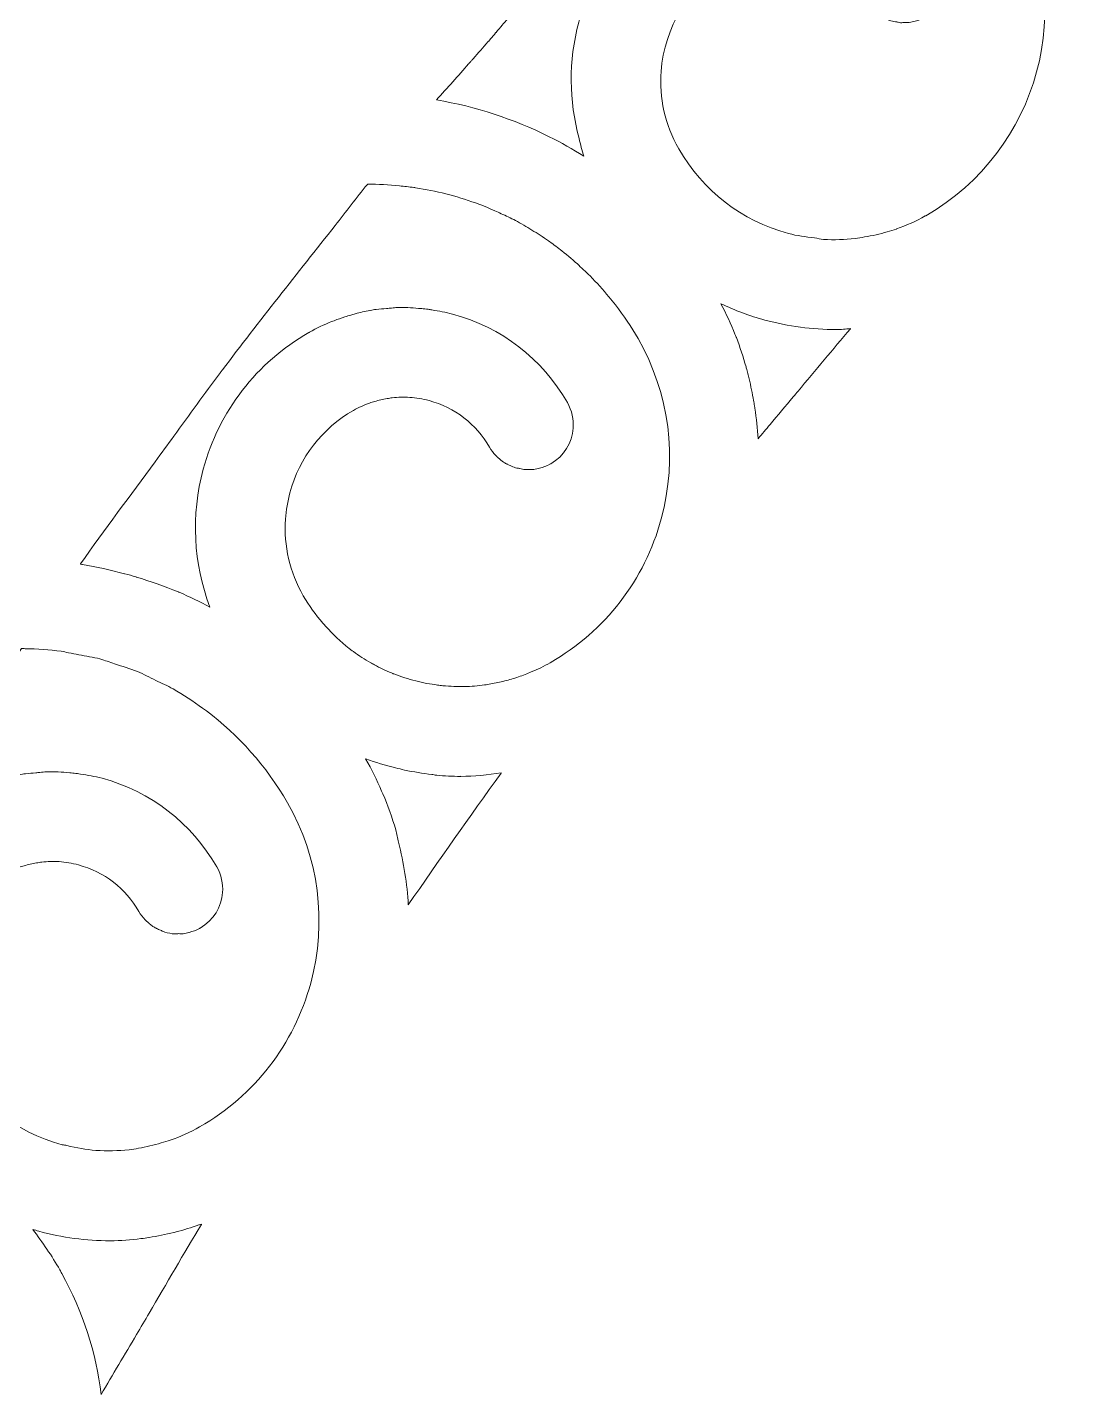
# Model space of a CAD drawing. Header units: millimetres. Extents: x -416 to 1516, y -417 to 43.
# Drawn here: x 864.5 to 876.22, y -63.78 to -48.53 of the extents above; entities that cross this region are included whole.
import ezdxf

# ---------------------------------------------------------------- set-up
doc = ezdxf.new("R2010")
doc.units = ezdxf.units.MM
doc.header["$MEASUREMENT"] = 0
doc.layers.add('Layer 2', color=7, linetype='Continuous')

msp = doc.modelspace()

# ---------------------------------------------------------------- linework, layer by layer
at = {"layer": 'Layer 2', "lineweight": 0}
for points, knots in [([(874.513, -50.635), (874.513, -50.635), (874.513, -50.635), (874.512, -50.636), (874.511, -50.636), (874.509, -50.637), (874.507, -50.638), (874.405, -50.696), (874.298, -50.742), (874.189, -50.781), (874.188, -50.782), (874.187, -50.782), (874.186, -50.783), (874.153, -50.794), (874.119, -50.804), (874.085, -50.814), (874.002, -50.839), (873.917, -50.858), (873.831, -50.872), (873.797, -50.878), (873.762, -50.885), (873.727, -50.888), (873.61, -50.901), (873.493, -50.907), (873.375, -50.899), (873.341, -50.896), (873.307, -50.886), (873.273, -50.882), (873.273, -50.882), (873.273, -50.882), (873.272, -50.882), (873.176, -50.87), (873.079, -50.859), (872.983, -50.833), (872.983, -50.833), (872.983, -50.833), (872.982, -50.833), (872.462, -50.692), (872.028, -50.357), (871.76, -49.889), (871.604, -49.618), (871.542, -49.317), (871.563, -49.026), (871.599, -48.541), (871.867, -48.082), (872.32, -47.822), (872.32, -47.822), (872.32, -47.822), (872.32, -47.822), (872.378, -47.789), (872.439, -47.763), (872.5, -47.741), (872.518, -47.734), (872.537, -47.729), (872.556, -47.723), (872.602, -47.71), (872.648, -47.699), (872.695, -47.691), (872.714, -47.688), (872.733, -47.685), (872.753, -47.682), (872.817, -47.676), (872.881, -47.672), (872.946, -47.677), (873.018, -47.682), (873.091, -47.694), (873.162, -47.713), (873.449, -47.791), (873.688, -47.975), (873.836, -48.233), (873.856, -48.268), (873.88, -48.298), (873.906, -48.326), (873.911, -48.331), (873.916, -48.335), (873.921, -48.339), (873.922, -48.341), (873.922, -48.342), (873.923, -48.343), (873.933, -48.353), (873.945, -48.36), (873.955, -48.368), (873.955, -48.369), (873.956, -48.369), (873.956, -48.369), (873.968, -48.379), (873.98, -48.39), (873.993, -48.399), (874.003, -48.405), (874.013, -48.412), (874.024, -48.418), (874.027, -48.419), (874.03, -48.42), (874.033, -48.422), (874.033, -48.422), (874.033, -48.422), (874.033, -48.422), (874.047, -48.43), (874.062, -48.436), (874.077, -48.442), (874.077, -48.442), (874.077, -48.442), (874.077, -48.442), (874.084, -48.445), (874.09, -48.449), (874.096, -48.451), (874.106, -48.455), (874.116, -48.459), (874.126, -48.462), (874.148, -48.469), (874.171, -48.471), (874.193, -48.475), (874.198, -48.476), (874.202, -48.477), (874.207, -48.478), (874.216, -48.479), (874.225, -48.483), (874.234, -48.483), (874.234, -48.483), (874.234, -48.483), (874.234, -48.483), (874.234, -48.483), (874.234, -48.483), (874.234, -48.483), (874.25, -48.484), (874.266, -48.48), (874.282, -48.48), (874.298, -48.479), (874.314, -48.483), (874.33, -48.481), (874.341, -48.48), (874.352, -48.476), (874.362, -48.474), (874.373, -48.472), (874.384, -48.469), (874.394, -48.467), (874.395, -48.467), (874.395, -48.466), (874.396, -48.466), (874.396, -48.466), (874.396, -48.466), (874.396, -48.466), (874.435, -48.456), (874.474, -48.442), (874.511, -48.421), (874.514, -48.42), (874.517, -48.42), (874.519, -48.418), (874.669, -48.332), (874.758, -48.18), (874.769, -48.02), (874.776, -47.924), (874.756, -47.825), (874.704, -47.735), (874.424, -47.246), (873.969, -46.896), (873.425, -46.748), (873.323, -46.72), (873.22, -46.7), (873.117, -46.688), (873.013, -46.676), (872.91, -46.671), (872.807, -46.674), (872.807, -46.674), (872.807, -46.674), (872.807, -46.674), (872.787, -46.675), (872.767, -46.679), (872.747, -46.68), (872.728, -46.681), (872.709, -46.685), (872.689, -46.687), (872.65, -46.69), (872.611, -46.69), (872.573, -46.696), (872.551, -46.699), (872.53, -46.703), (872.509, -46.707), (872.508, -46.708), (872.506, -46.708), (872.505, -46.708), (872.505, -46.708), (872.503, -46.708), (872.503, -46.708), (872.448, -46.718), (872.394, -46.73), (872.339, -46.744), (872.323, -46.748), (872.307, -46.753), (872.29, -46.758), (872.269, -46.764), (872.248, -46.772), (872.226, -46.778), (872.185, -46.792), (872.144, -46.806), (872.103, -46.822), (872.094, -46.825), (872.084, -46.829), (872.075, -46.833), (871.991, -46.867), (871.909, -46.905), (871.829, -46.951), (871.826, -46.952), (871.824, -46.953), (871.821, -46.955), (871.238, -47.289), (870.821, -47.83), (870.645, -48.478), (870.528, -48.91), (870.536, -49.352), (870.648, -49.773), (870.665, -49.84), (870.679, -49.907), (870.702, -49.972), (870.577, -49.893), (870.448, -49.82), (870.315, -49.754), (869.919, -49.556), (869.496, -49.418), (869.06, -49.344), (869.18, -49.208), (869.3, -49.074), (869.417, -48.942), (869.418, -48.941), (869.418, -48.941), (869.419, -48.94), (869.422, -48.936), (869.425, -48.933), (869.428, -48.929), (869.431, -48.927), (869.433, -48.924), (869.435, -48.922), (869.442, -48.913), (869.45, -48.905), (869.458, -48.896), (869.461, -48.892), (869.465, -48.888), (869.468, -48.884), (869.525, -48.82), (869.579, -48.758), (869.632, -48.697), (869.635, -48.694), (869.638, -48.691), (869.641, -48.688), (869.646, -48.681), (869.651, -48.676), (869.656, -48.67), (869.658, -48.668), (869.659, -48.666), (869.661, -48.664), (869.681, -48.641), (869.699, -48.62), (869.718, -48.597), (869.72, -48.595), (869.721, -48.593), (869.723, -48.591), (869.747, -48.564), (869.77, -48.536), (869.792, -48.51), (869.807, -48.493), (869.822, -48.476), (869.835, -48.46), (869.845, -48.449), (869.855, -48.437), (869.864, -48.426), (869.867, -48.422), (869.869, -48.419), (869.872, -48.415), (869.873, -48.414), (869.875, -48.412), (869.876, -48.41), (869.88, -48.405), (869.884, -48.401), (869.888, -48.395), (869.89, -48.392), (869.893, -48.389), (869.895, -48.386), (869.929, -48.345), (869.959, -48.306), (869.988, -48.268), (870.009, -48.242), (870.031, -48.215), (870.048, -48.192), (870.086, -48.148), (870.127, -48.105), (870.165, -48.061), (870.594, -47.567), (871.033, -47.084), (871.472, -46.601), (871.487, -46.585), (871.502, -46.568), (871.517, -46.552), (871.903, -46.133), (872.29, -45.717), (872.683, -45.304), (872.82, -45.311), (872.957, -45.327), (873.092, -45.35), (873.202, -45.369), (873.311, -45.397), (873.419, -45.427), (873.443, -45.433), (873.468, -45.437), (873.492, -45.444), (873.51, -45.45), (873.528, -45.456), (873.546, -45.463), (873.562, -45.469), (873.579, -45.474), (873.596, -45.48), (873.687, -45.51), (873.779, -45.543), (873.868, -45.581), (873.91, -45.599), (873.95, -45.619), (873.991, -45.639), (874.071, -45.677), (874.151, -45.717), (874.228, -45.761), (874.269, -45.785), (874.31, -45.81), (874.35, -45.835), (874.425, -45.882), (874.498, -45.933), (874.57, -45.986), (874.607, -46.014), (874.645, -46.042), (874.681, -46.072), (874.753, -46.13), (874.822, -46.192), (874.889, -46.257), (874.921, -46.287), (874.953, -46.317), (874.984, -46.349), (875.057, -46.424), (875.126, -46.505), (875.192, -46.588), (875.213, -46.612), (875.234, -46.637), (875.254, -46.663), (875.34, -46.776), (875.42, -46.895), (875.492, -47.021), (876.219, -48.288), (875.779, -49.909), (874.513, -50.635)], [0, 0, 0, 0, 1, 1, 1, 2, 2, 2, 3, 3, 3, 4, 4, 4, 5, 5, 5, 6, 6, 6, 7, 7, 7, 8, 8, 8, 9, 9, 9, 10, 10, 10, 11, 11, 11, 12, 12, 12, 13, 13, 13, 14, 14, 14, 15, 15, 15, 16, 16, 16, 17, 17, 17, 18, 18, 18, 19, 19, 19, 20, 20, 20, 21, 21, 21, 22, 22, 22, 23, 23, 23, 24, 24, 24, 25, 25, 25, 26, 26, 26, 27, 27, 27, 28, 28, 28, 29, 29, 29, 30, 30, 30, 31, 31, 31, 32, 32, 32, 33, 33, 33, 34, 34, 34, 35, 35, 35, 36, 36, 36, 37, 37, 37, 38, 38, 38, 39, 39, 39, 40, 40, 40, 41, 41, 41, 42, 42, 42, 43, 43, 43, 44, 44, 44, 45, 45, 45, 46, 46, 46, 47, 47, 47, 48, 48, 48, 49, 49, 49, 50, 50, 50, 51, 51, 51, 52, 52, 52, 53, 53, 53, 54, 54, 54, 55, 55, 55, 56, 56, 56, 57, 57, 57, 58, 58, 58, 59, 59, 59, 60, 60, 60, 61, 61, 61, 62, 62, 62, 63, 63, 63, 64, 64, 64, 65, 65, 65, 66, 66, 66, 67, 67, 67, 68, 68, 68, 69, 69, 69, 70, 70, 70, 71, 71, 71, 72, 72, 72, 73, 73, 73, 74, 74, 74, 75, 75, 75, 76, 76, 76, 77, 77, 77, 78, 78, 78, 79, 79, 79, 80, 80, 80, 81, 81, 81, 82, 82, 82, 83, 83, 83, 84, 84, 84, 85, 85, 85, 86, 86, 86, 87, 87, 87, 88, 88, 88, 89, 89, 89, 90, 90, 90, 91, 91, 91, 92, 92, 92, 93, 93, 93, 94, 94, 94, 95, 95, 95, 96, 96, 96, 97, 97, 97, 98, 98, 98, 99, 99, 99, 100, 100, 100, 101, 101, 101, 102, 102, 102, 103, 103, 103, 104, 104, 104, 105, 105, 105, 106, 106, 106, 107, 107, 107, 108, 108, 108, 109, 109, 109, 110, 110, 110, 111, 111, 111, 112, 112, 112, 113, 113, 113, 114, 114, 114, 115, 115, 115, 115]), ([(867.93, -50.744), (868.048, -50.591), (868.166, -50.437), (868.288, -50.286), (868.289, -50.285), (868.29, -50.283), (868.291, -50.282), (868.41, -50.281), (868.528, -50.291), (868.646, -50.302), (868.699, -50.308), (868.753, -50.313), (868.806, -50.32), (868.813, -50.321), (868.819, -50.323), (868.825, -50.324), (869.054, -50.357), (869.278, -50.415), (869.495, -50.493), (869.501, -50.495), (869.506, -50.497), (869.512, -50.499), (869.525, -50.503), (869.539, -50.507), (869.553, -50.512), (869.569, -50.518), (869.585, -50.527), (869.602, -50.533), (869.638, -50.549), (869.675, -50.565), (869.711, -50.582), (869.734, -50.592), (869.757, -50.601), (869.779, -50.612), (869.833, -50.637), (869.887, -50.66), (869.939, -50.688), (870.001, -50.721), (870.062, -50.758), (870.122, -50.795), (870.185, -50.833), (870.247, -50.872), (870.307, -50.915), (870.311, -50.918), (870.315, -50.921), (870.32, -50.924), (870.367, -50.957), (870.413, -50.992), (870.458, -51.027), (870.525, -51.08), (870.59, -51.136), (870.653, -51.195), (870.654, -51.195), (870.655, -51.196), (870.655, -51.197), (870.67, -51.21), (870.684, -51.224), (870.699, -51.238), (870.723, -51.26), (870.748, -51.283), (870.772, -51.306), (870.845, -51.381), (870.914, -51.46), (870.981, -51.541), (871.006, -51.571), (871.031, -51.599), (871.055, -51.63), (871.145, -51.748), (871.23, -51.872), (871.306, -52.005), (871.658, -52.618), (871.75, -53.332), (871.565, -54.014), (871.38, -54.697), (870.94, -55.266), (870.327, -55.618), (870.326, -55.619), (870.326, -55.619), (870.326, -55.619), (870.257, -55.658), (870.187, -55.692), (870.116, -55.722), (870.093, -55.732), (870.07, -55.74), (870.048, -55.749), (869.997, -55.768), (869.947, -55.786), (869.896, -55.801), (869.871, -55.809), (869.845, -55.816), (869.819, -55.822), (869.768, -55.835), (869.716, -55.846), (869.664, -55.855), (869.641, -55.859), (869.618, -55.863), (869.595, -55.866), (869.521, -55.877), (869.446, -55.884), (869.372, -55.885), (869.291, -55.887), (869.211, -55.882), (869.131, -55.875), (869.111, -55.873), (869.091, -55.87), (869.071, -55.867), (868.989, -55.857), (868.908, -55.843), (868.829, -55.822), (868.829, -55.822), (868.829, -55.822), (868.828, -55.822), (868.745, -55.801), (868.663, -55.775), (868.583, -55.743), (868.579, -55.742), (868.576, -55.74), (868.572, -55.739), (868.567, -55.737), (868.563, -55.734), (868.558, -55.732), (868.492, -55.706), (868.428, -55.675), (868.366, -55.642), (868.352, -55.634), (868.338, -55.627), (868.325, -55.619), (868.258, -55.581), (868.194, -55.541), (868.132, -55.495), (868.127, -55.492), (868.123, -55.49), (868.119, -55.486), (868.024, -55.416), (867.936, -55.333), (867.854, -55.245), (867.833, -55.223), (867.813, -55.2), (867.793, -55.177), (867.712, -55.083), (867.637, -54.983), (867.573, -54.872), (867.422, -54.609), (867.355, -54.314), (867.375, -54.018), (867.382, -53.919), (867.399, -53.82), (867.425, -53.723), (867.531, -53.332), (867.782, -53.006), (868.133, -52.805), (868.134, -52.805), (868.134, -52.805), (868.134, -52.805), (868.192, -52.772), (868.252, -52.746), (868.313, -52.724), (868.332, -52.717), (868.351, -52.712), (868.369, -52.706), (868.415, -52.693), (868.461, -52.682), (868.508, -52.674), (868.527, -52.671), (868.547, -52.667), (868.566, -52.665), (868.63, -52.658), (868.695, -52.655), (868.76, -52.66), (868.832, -52.665), (868.904, -52.677), (868.976, -52.696), (869.262, -52.774), (869.502, -52.958), (869.649, -53.216), (869.669, -53.251), (869.693, -53.281), (869.719, -53.309), (869.724, -53.314), (869.729, -53.318), (869.734, -53.323), (869.735, -53.324), (869.736, -53.325), (869.737, -53.326), (869.74, -53.329), (869.743, -53.33), (869.745, -53.333), (869.765, -53.351), (869.785, -53.367), (869.806, -53.382), (869.817, -53.388), (869.827, -53.395), (869.837, -53.401), (869.84, -53.402), (869.843, -53.403), (869.846, -53.405), (869.846, -53.405), (869.846, -53.405), (869.846, -53.405), (869.857, -53.411), (869.868, -53.415), (869.879, -53.42), (869.889, -53.424), (869.899, -53.43), (869.91, -53.434), (869.92, -53.438), (869.929, -53.442), (869.939, -53.445), (869.95, -53.448), (869.961, -53.449), (869.972, -53.451), (869.972, -53.451), (869.972, -53.451), (869.972, -53.451), (869.977, -53.453), (869.981, -53.453), (869.986, -53.454), (870.007, -53.459), (870.027, -53.465), (870.048, -53.466), (870.048, -53.466), (870.048, -53.466), (870.048, -53.466), (870.064, -53.467), (870.08, -53.463), (870.095, -53.463), (870.112, -53.462), (870.128, -53.466), (870.144, -53.464), (870.155, -53.463), (870.165, -53.459), (870.176, -53.457), (870.186, -53.455), (870.197, -53.452), (870.208, -53.45), (870.208, -53.449), (870.209, -53.449), (870.209, -53.449), (870.209, -53.449), (870.209, -53.449), (870.209, -53.449), (870.249, -53.439), (870.287, -53.425), (870.324, -53.404), (870.327, -53.403), (870.33, -53.403), (870.333, -53.401), (870.483, -53.315), (870.571, -53.163), (870.583, -53.003), (870.59, -52.907), (870.569, -52.808), (870.518, -52.718), (870.237, -52.229), (869.783, -51.879), (869.238, -51.731), (869.162, -51.71), (869.085, -51.698), (869.007, -51.686), (869.007, -51.686), (869.007, -51.686), (869.007, -51.686), (868.993, -51.684), (868.98, -51.68), (868.966, -51.678), (868.942, -51.675), (868.918, -51.672), (868.894, -51.67), (868.882, -51.669), (868.869, -51.669), (868.857, -51.668), (868.778, -51.661), (868.699, -51.656), (868.621, -51.658), (868.621, -51.658), (868.621, -51.658), (868.621, -51.658), (868.6, -51.659), (868.579, -51.662), (868.559, -51.664), (868.54, -51.665), (868.521, -51.668), (868.502, -51.67), (868.464, -51.673), (868.424, -51.674), (868.386, -51.679), (868.364, -51.683), (868.342, -51.687), (868.32, -51.691), (868.319, -51.691), (868.319, -51.691), (868.318, -51.692), (868.318, -51.692), (868.317, -51.692), (868.317, -51.692), (868.262, -51.702), (868.207, -51.713), (868.153, -51.727), (868.136, -51.732), (868.119, -51.737), (868.102, -51.742), (868.08, -51.748), (868.059, -51.756), (868.038, -51.763), (867.997, -51.776), (867.957, -51.789), (867.917, -51.805), (867.907, -51.809), (867.897, -51.813), (867.888, -51.816), (867.804, -51.85), (867.722, -51.889), (867.642, -51.934), (867.639, -51.935), (867.637, -51.936), (867.635, -51.938), (867.052, -52.272), (866.634, -52.813), (866.459, -53.461), (866.319, -53.976), (866.348, -54.509), (866.533, -54.999), (866.421, -54.938), (866.306, -54.883), (866.189, -54.833), (866.187, -54.832), (866.186, -54.832), (866.184, -54.831), (866.182, -54.83), (866.18, -54.83), (866.178, -54.829), (866.025, -54.764), (865.869, -54.711), (865.711, -54.663), (865.71, -54.663), (865.71, -54.663), (865.709, -54.662), (865.709, -54.662), (865.708, -54.662), (865.708, -54.662), (865.667, -54.65), (865.626, -54.638), (865.585, -54.627), (865.585, -54.627), (865.585, -54.627), (865.585, -54.627), (865.585, -54.627), (865.585, -54.627), (865.585, -54.627), (865.585, -54.627), (865.584, -54.627), (865.584, -54.627), (865.584, -54.627), (865.584, -54.627), (865.583, -54.627), (865.583, -54.627), (865.582, -54.626), (865.581, -54.626), (865.581, -54.626), (865.581, -54.626), (865.58, -54.626), (865.426, -54.585), (865.269, -54.549), (865.111, -54.523), (865.107, -54.523), (865.102, -54.521), (865.098, -54.521), (865.098, -54.521), (865.097, -54.52), (865.097, -54.52), (865.096, -54.52), (865.094, -54.52), (865.093, -54.519), (865.091, -54.519), (865.09, -54.519), (865.089, -54.518), (865.088, -54.518), (865.088, -54.518), (865.088, -54.518), (865.088, -54.518), (865.089, -54.518), (865.089, -54.518), (865.089, -54.518), (865.089, -54.517), (865.089, -54.517), (865.361, -54.133), (865.645, -53.757), (865.923, -53.377), (865.992, -53.282), (866.062, -53.188), (866.13, -53.093), (866.305, -52.857), (866.473, -52.617), (866.65, -52.383), (866.657, -52.373), (866.665, -52.363), (866.672, -52.354), (867.083, -51.81), (867.506, -51.277), (867.93, -50.744)], [0, 0, 0, 0, 1, 1, 1, 2, 2, 2, 3, 3, 3, 4, 4, 4, 5, 5, 5, 6, 6, 6, 7, 7, 7, 8, 8, 8, 9, 9, 9, 10, 10, 10, 11, 11, 11, 12, 12, 12, 13, 13, 13, 14, 14, 14, 15, 15, 15, 16, 16, 16, 17, 17, 17, 18, 18, 18, 19, 19, 19, 20, 20, 20, 21, 21, 21, 22, 22, 22, 23, 23, 23, 24, 24, 24, 25, 25, 25, 26, 26, 26, 27, 27, 27, 28, 28, 28, 29, 29, 29, 30, 30, 30, 31, 31, 31, 32, 32, 32, 33, 33, 33, 34, 34, 34, 35, 35, 35, 36, 36, 36, 37, 37, 37, 38, 38, 38, 39, 39, 39, 40, 40, 40, 41, 41, 41, 42, 42, 42, 43, 43, 43, 44, 44, 44, 45, 45, 45, 46, 46, 46, 47, 47, 47, 48, 48, 48, 49, 49, 49, 50, 50, 50, 51, 51, 51, 52, 52, 52, 53, 53, 53, 54, 54, 54, 55, 55, 55, 56, 56, 56, 57, 57, 57, 58, 58, 58, 59, 59, 59, 60, 60, 60, 61, 61, 61, 62, 62, 62, 63, 63, 63, 64, 64, 64, 65, 65, 65, 66, 66, 66, 67, 67, 67, 68, 68, 68, 69, 69, 69, 70, 70, 70, 71, 71, 71, 72, 72, 72, 73, 73, 73, 74, 74, 74, 75, 75, 75, 76, 76, 76, 77, 77, 77, 78, 78, 78, 79, 79, 79, 80, 80, 80, 81, 81, 81, 82, 82, 82, 83, 83, 83, 84, 84, 84, 85, 85, 85, 86, 86, 86, 87, 87, 87, 88, 88, 88, 89, 89, 89, 90, 90, 90, 91, 91, 91, 92, 92, 92, 93, 93, 93, 94, 94, 94, 95, 95, 95, 96, 96, 96, 97, 97, 97, 98, 98, 98, 99, 99, 99, 100, 100, 100, 101, 101, 101, 102, 102, 102, 103, 103, 103, 104, 104, 104, 105, 105, 105, 106, 106, 106, 107, 107, 107, 108, 108, 108, 109, 109, 109, 110, 110, 110, 111, 111, 111, 112, 112, 112, 113, 113, 113, 114, 114, 114, 115, 115, 115, 116, 116, 116, 117, 117, 117, 118, 118, 118, 119, 119, 119, 120, 120, 120, 121, 121, 121, 122, 122, 122, 123, 123, 123, 124, 124, 124, 125, 125, 125, 126, 126, 126, 127, 127, 127, 128, 128, 128, 129, 129, 129, 130, 130, 130, 131, 131, 131, 132, 132, 132, 133, 133, 133, 133]), ([(872.23, -51.616), (872.387, -51.689), (872.549, -51.752), (872.72, -51.798), (872.982, -51.869), (873.249, -51.904), (873.514, -51.904), (873.514, -51.904), (873.514, -51.904), (873.514, -51.904), (873.514, -51.904), (873.514, -51.904), (873.514, -51.904), (873.514, -51.904), (873.514, -51.904), (873.514, -51.904), (873.514, -51.904), (873.514, -51.904), (873.514, -51.904), (873.514, -51.904), (873.514, -51.904), (873.514, -51.904), (873.514, -51.904), (873.514, -51.904), (873.514, -51.904), (873.515, -51.904), (873.515, -51.904), (873.515, -51.904), (873.569, -51.904), (873.622, -51.897), (873.675, -51.894), (873.675, -51.894), (873.674, -51.895), (873.674, -51.895), (873.478, -52.125), (873.285, -52.358), (873.091, -52.59), (873.073, -52.612), (873.054, -52.633), (873.036, -52.655), (872.95, -52.758), (872.864, -52.86), (872.778, -52.963), (872.734, -53.016), (872.689, -53.068), (872.645, -53.122), (872.638, -53.008), (872.625, -52.895), (872.608, -52.782), (872.608, -52.78), (872.608, -52.779), (872.608, -52.777), (872.608, -52.777), (872.608, -52.777), (872.608, -52.777), (872.607, -52.772), (872.606, -52.768), (872.605, -52.763), (872.605, -52.762), (872.605, -52.762), (872.605, -52.761), (872.603, -52.749), (872.601, -52.737), (872.599, -52.725), (872.597, -52.714), (872.595, -52.703), (872.593, -52.692), (872.592, -52.687), (872.591, -52.682), (872.591, -52.676), (872.59, -52.674), (872.589, -52.671), (872.589, -52.668), (872.574, -52.586), (872.557, -52.503), (872.536, -52.422), (872.534, -52.414), (872.532, -52.406), (872.53, -52.398), (872.53, -52.397), (872.53, -52.396), (872.529, -52.395), (872.524, -52.375), (872.519, -52.355), (872.514, -52.335), (872.514, -52.335), (872.514, -52.334), (872.513, -52.334), (872.512, -52.329), (872.511, -52.325), (872.51, -52.32), (872.479, -52.211), (872.444, -52.102), (872.402, -51.994), (872.4, -51.99), (872.4, -51.986), (872.398, -51.982), (872.395, -51.973), (872.39, -51.965), (872.386, -51.956), (872.34, -51.842), (872.289, -51.728), (872.23, -51.616)], [0, 0, 0, 0, 1, 1, 1, 2, 2, 2, 3, 3, 3, 4, 4, 4, 5, 5, 5, 6, 6, 6, 7, 7, 7, 8, 8, 8, 9, 9, 9, 10, 10, 10, 11, 11, 11, 12, 12, 12, 13, 13, 13, 14, 14, 14, 15, 15, 15, 16, 16, 16, 17, 17, 17, 18, 18, 18, 19, 19, 19, 20, 20, 20, 21, 21, 21, 22, 22, 22, 23, 23, 23, 24, 24, 24, 25, 25, 25, 26, 26, 26, 27, 27, 27, 28, 28, 28, 29, 29, 29, 30, 30, 30, 31, 31, 31, 32, 32, 32, 33, 33, 33, 34, 34, 34, 34]), ([(865.307, -55.577), (865.362, -55.592), (865.416, -55.612), (865.47, -55.632), (865.555, -55.659), (865.642, -55.684), (865.725, -55.717), (865.794, -55.746), (865.861, -55.782), (865.928, -55.816), (865.993, -55.848), (866.06, -55.875), (866.122, -55.911), (866.236, -55.975), (866.345, -56.049), (866.451, -56.127), (866.465, -56.137), (866.48, -56.145), (866.494, -56.155), (866.851, -56.424), (867.16, -56.768), (867.397, -57.181), (867.749, -57.794), (867.841, -58.508), (867.656, -59.19), (867.471, -59.873), (867.031, -60.443), (866.418, -60.794), (866.313, -60.855), (866.203, -60.902), (866.091, -60.942), (866.058, -60.954), (866.024, -60.963), (865.99, -60.973), (865.907, -60.998), (865.822, -61.018), (865.736, -61.032), (865.702, -61.038), (865.667, -61.044), (865.632, -61.048), (865.509, -61.061), (865.385, -61.064), (865.261, -61.055), (865.153, -61.047), (865.046, -61.027), (864.939, -61.001), (864.922, -60.997), (864.904, -60.997), (864.887, -60.992), (864.367, -60.851), (863.933, -60.516), (863.665, -60.049), (863.509, -59.777), (863.447, -59.477), (863.468, -59.186), (863.504, -58.701), (863.772, -58.241), (864.225, -57.981), (864.225, -57.981), (864.225, -57.981), (864.225, -57.981), (864.283, -57.948), (864.343, -57.922), (864.404, -57.9), (864.423, -57.894), (864.442, -57.888), (864.461, -57.883), (864.506, -57.869), (864.553, -57.858), (864.6, -57.851), (864.619, -57.847), (864.638, -57.844), (864.657, -57.842), (864.722, -57.835), (864.786, -57.832), (864.851, -57.836), (864.923, -57.841), (864.996, -57.853), (865.067, -57.873), (865.354, -57.95), (865.593, -58.135), (865.74, -58.392), (865.76, -58.427), (865.784, -58.457), (865.811, -58.485), (865.815, -58.49), (865.82, -58.494), (865.825, -58.499), (865.826, -58.5), (865.827, -58.501), (865.828, -58.502), (865.838, -58.512), (865.849, -58.519), (865.86, -58.527), (865.86, -58.527), (865.86, -58.528), (865.86, -58.528), (865.872, -58.538), (865.884, -58.549), (865.898, -58.558), (865.908, -58.565), (865.918, -58.571), (865.929, -58.577), (865.932, -58.578), (865.935, -58.579), (865.938, -58.581), (865.938, -58.581), (865.938, -58.581), (865.938, -58.581), (865.952, -58.589), (865.967, -58.595), (865.981, -58.601), (865.981, -58.601), (865.981, -58.601), (865.982, -58.601), (865.988, -58.604), (865.994, -58.608), (866.001, -58.61), (866.011, -58.614), (866.02, -58.618), (866.03, -58.621), (866.066, -58.632), (866.102, -58.64), (866.139, -58.642), (866.139, -58.642), (866.139, -58.642), (866.139, -58.642), (866.155, -58.643), (866.171, -58.64), (866.187, -58.639), (866.203, -58.639), (866.219, -58.642), (866.235, -58.64), (866.246, -58.639), (866.256, -58.635), (866.267, -58.633), (866.278, -58.631), (866.288, -58.629), (866.299, -58.626), (866.3, -58.626), (866.3, -58.625), (866.3, -58.625), (866.301, -58.625), (866.301, -58.625), (866.301, -58.625), (866.34, -58.615), (866.379, -58.601), (866.416, -58.581), (866.418, -58.579), (866.421, -58.579), (866.424, -58.577), (866.574, -58.491), (866.662, -58.34), (866.674, -58.18), (866.681, -58.084), (866.661, -57.985), (866.609, -57.895), (866.328, -57.405), (865.874, -57.055), (865.33, -56.907), (865.249, -56.886), (865.168, -56.872), (865.088, -56.861), (865.077, -56.859), (865.067, -56.856), (865.057, -56.855), (865.033, -56.851), (865.009, -56.849), (864.985, -56.846), (864.98, -56.846), (864.975, -56.846), (864.97, -56.846), (864.97, -56.846), (864.97, -56.846), (864.97, -56.846), (864.884, -56.837), (864.798, -56.832), (864.712, -56.834), (864.712, -56.834), (864.712, -56.834), (864.712, -56.834), (864.687, -56.835), (864.662, -56.839), (864.637, -56.841), (864.622, -56.842), (864.607, -56.845), (864.592, -56.846), (864.554, -56.85), (864.515, -56.85), (864.477, -56.856), (864.454, -56.859), (864.431, -56.864), (864.408, -56.868), (864.406, -56.868), (864.403, -56.869), (864.401, -56.87), (864.4, -56.87), (864.4, -56.87), (864.4, -56.87), (864.348, -56.879), (864.296, -56.89), (864.244, -56.904), (864.223, -56.909), (864.202, -56.915), (864.181, -56.921), (864.161, -56.927), (864.141, -56.935), (864.12, -56.942), (864.083, -56.954), (864.045, -56.967), (864.008, -56.981), (863.996, -56.986), (863.984, -56.991), (863.972, -56.995), (863.89, -57.029), (863.81, -57.067), (863.732, -57.111), (863.73, -57.112), (863.728, -57.113), (863.726, -57.114), (863.612, -57.179), (863.509, -57.254), (863.41, -57.334), (863.404, -57.339), (863.396, -57.343), (863.39, -57.348), (863.384, -57.353), (863.378, -57.358), (863.372, -57.362), (863.131, -57.562), (862.936, -57.802), (862.789, -58.065), (862.779, -58.082), (862.771, -58.099), (862.762, -58.115), (862.732, -58.171), (862.705, -58.228), (862.679, -58.286), (862.67, -58.308), (862.661, -58.329), (862.652, -58.35), (862.629, -58.408), (862.608, -58.466), (862.589, -58.525), (862.583, -58.544), (862.576, -58.564), (862.57, -58.583), (862.447, -58.998), (862.43, -59.443), (862.532, -59.875), (862.532, -59.875), (862.532, -59.875), (862.532, -59.875), (862.542, -59.917), (862.554, -59.958), (862.566, -59.999), (862.566, -59.999), (862.566, -59.999), (862.566, -60), (862.571, -60.018), (862.577, -60.035), (862.582, -60.053), (862.602, -60.115), (862.624, -60.176), (862.648, -60.236), (862.649, -60.236), (862.649, -60.237), (862.649, -60.237), (862.66, -60.265), (862.671, -60.295), (862.683, -60.323), (862.683, -60.323), (862.684, -60.323), (862.684, -60.324), (862.712, -60.388), (862.745, -60.451), (862.78, -60.514), (862.78, -60.515), (862.78, -60.515), (862.781, -60.516), (862.785, -60.523), (862.788, -60.531), (862.792, -60.538), (862.713, -60.504), (862.633, -60.473), (862.553, -60.442), (862.49, -60.418), (862.425, -60.397), (862.361, -60.376), (862.299, -60.355), (862.237, -60.333), (862.174, -60.316), (861.932, -60.25), (861.689, -60.21), (861.445, -60.186), (861.52, -60.043), (861.587, -59.915), (861.64, -59.813), (861.641, -59.812), (861.641, -59.811), (861.642, -59.81), (861.646, -59.802), (861.652, -59.791), (861.656, -59.783), (862.085, -59.066), (862.526, -58.357), (862.976, -57.655), (862.981, -57.647), (862.986, -57.639), (862.991, -57.631), (863.004, -57.611), (863.017, -57.591), (863.03, -57.57), (863.177, -57.341), (863.331, -57.115), (863.483, -56.889), (863.797, -56.411), (864.109, -55.931), (864.433, -55.46), (864.446, -55.46), (864.459, -55.462), (864.473, -55.462), (864.607, -55.465), (864.741, -55.473), (864.874, -55.491), (864.902, -55.494), (864.928, -55.502), (864.955, -55.507), (864.995, -55.513), (865.033, -55.523), (865.072, -55.53), (865.151, -55.545), (865.23, -55.556), (865.307, -55.577)], [0, 0, 0, 0, 1, 1, 1, 2, 2, 2, 3, 3, 3, 4, 4, 4, 5, 5, 5, 6, 6, 6, 7, 7, 7, 8, 8, 8, 9, 9, 9, 10, 10, 10, 11, 11, 11, 12, 12, 12, 13, 13, 13, 14, 14, 14, 15, 15, 15, 16, 16, 16, 17, 17, 17, 18, 18, 18, 19, 19, 19, 20, 20, 20, 21, 21, 21, 22, 22, 22, 23, 23, 23, 24, 24, 24, 25, 25, 25, 26, 26, 26, 27, 27, 27, 28, 28, 28, 29, 29, 29, 30, 30, 30, 31, 31, 31, 32, 32, 32, 33, 33, 33, 34, 34, 34, 35, 35, 35, 36, 36, 36, 37, 37, 37, 38, 38, 38, 39, 39, 39, 40, 40, 40, 41, 41, 41, 42, 42, 42, 43, 43, 43, 44, 44, 44, 45, 45, 45, 46, 46, 46, 47, 47, 47, 48, 48, 48, 49, 49, 49, 50, 50, 50, 51, 51, 51, 52, 52, 52, 53, 53, 53, 54, 54, 54, 55, 55, 55, 56, 56, 56, 57, 57, 57, 58, 58, 58, 59, 59, 59, 60, 60, 60, 61, 61, 61, 62, 62, 62, 63, 63, 63, 64, 64, 64, 65, 65, 65, 66, 66, 66, 67, 67, 67, 68, 68, 68, 69, 69, 69, 70, 70, 70, 71, 71, 71, 72, 72, 72, 73, 73, 73, 74, 74, 74, 75, 75, 75, 76, 76, 76, 77, 77, 77, 78, 78, 78, 79, 79, 79, 80, 80, 80, 81, 81, 81, 82, 82, 82, 83, 83, 83, 84, 84, 84, 85, 85, 85, 86, 86, 86, 87, 87, 87, 88, 88, 88, 89, 89, 89, 90, 90, 90, 91, 91, 91, 92, 92, 92, 93, 93, 93, 94, 94, 94, 95, 95, 95, 96, 96, 96, 97, 97, 97, 98, 98, 98, 99, 99, 99, 100, 100, 100, 101, 101, 101, 102, 102, 102, 103, 103, 103, 104, 104, 104, 105, 105, 105, 106, 106, 106, 107, 107, 107, 108, 108, 108, 109, 109, 109, 110, 110, 110, 111, 111, 111, 111]), ([(868.269, -56.69), (868.27, -56.69), (868.27, -56.69), (868.27, -56.691), (868.379, -56.731), (868.489, -56.763), (868.601, -56.79), (868.635, -56.799), (868.669, -56.807), (868.703, -56.815), (868.803, -56.836), (868.905, -56.853), (869.007, -56.865), (869.024, -56.866), (869.04, -56.871), (869.057, -56.873), (869.058, -56.873), (869.059, -56.873), (869.061, -56.873), (869.149, -56.881), (869.238, -56.886), (869.328, -56.886), (869.328, -56.886), (869.328, -56.886), (869.328, -56.886), (869.328, -56.886), (869.328, -56.886), (869.328, -56.886), (869.328, -56.886), (869.328, -56.886), (869.328, -56.886), (869.328, -56.886), (869.328, -56.886), (869.328, -56.886), (869.328, -56.886), (869.328, -56.885), (869.329, -56.885), (869.329, -56.885), (869.329, -56.886), (869.329, -56.886), (869.479, -56.885), (869.631, -56.87), (869.781, -56.847), (869.781, -56.847), (869.78, -56.848), (869.78, -56.848), (869.78, -56.849), (869.78, -56.85), (869.779, -56.85), (869.428, -57.336), (869.083, -57.825), (868.744, -58.319), (868.732, -58.083), (868.693, -57.85), (868.636, -57.621), (868.625, -57.575), (868.618, -57.528), (868.605, -57.482), (868.565, -57.346), (868.517, -57.211), (868.461, -57.079), (868.457, -57.069), (868.451, -57.059), (868.447, -57.049), (868.394, -56.927), (868.336, -56.807), (868.269, -56.69)], [0, 0, 0, 0, 1, 1, 1, 2, 2, 2, 3, 3, 3, 4, 4, 4, 5, 5, 5, 6, 6, 6, 7, 7, 7, 8, 8, 8, 9, 9, 9, 10, 10, 10, 11, 11, 11, 12, 12, 12, 13, 13, 13, 14, 14, 14, 15, 15, 15, 16, 16, 16, 17, 17, 17, 18, 18, 18, 19, 19, 19, 20, 20, 20, 21, 21, 21, 22, 22, 22, 22]), ([(864.558, -61.936), (864.58, -61.942), (864.602, -61.951), (864.625, -61.957), (864.887, -62.028), (865.154, -62.063), (865.418, -62.063), (865.419, -62.063), (865.419, -62.063), (865.419, -62.063), (865.419, -62.063), (865.419, -62.063), (865.419, -62.063), (865.419, -62.063), (865.419, -62.063), (865.419, -62.063), (865.419, -62.063), (865.419, -62.063), (865.419, -62.063), (865.419, -62.063), (865.419, -62.063), (865.419, -62.063), (865.419, -62.063), (865.42, -62.063), (865.42, -62.063), (865.42, -62.063), (865.421, -62.063), (865.422, -62.063), (865.422, -62.063), (865.422, -62.063), (865.422, -62.063), (865.537, -62.063), (865.651, -62.053), (865.764, -62.039), (865.765, -62.039), (865.765, -62.039), (865.765, -62.039), (865.766, -62.039), (865.766, -62.039), (865.767, -62.039), (865.796, -62.036), (865.824, -62.032), (865.852, -62.027), (865.853, -62.027), (865.854, -62.027), (865.854, -62.027), (865.854, -62.027), (865.855, -62.027), (865.855, -62.027), (865.947, -62.012), (866.039, -61.994), (866.13, -61.971), (866.131, -61.971), (866.131, -61.971), (866.132, -61.97), (866.132, -61.97), (866.133, -61.97), (866.134, -61.97), (866.134, -61.97), (866.135, -61.97), (866.135, -61.97), (866.142, -61.968), (866.148, -61.967), (866.155, -61.965), (866.155, -61.965), (866.155, -61.965), (866.156, -61.965), (866.156, -61.965), (866.156, -61.965), (866.156, -61.965), (866.156, -61.965), (866.156, -61.965), (866.156, -61.965), (866.241, -61.942), (866.326, -61.916), (866.41, -61.887), (866.411, -61.886), (866.413, -61.886), (866.415, -61.885), (866.423, -61.882), (866.432, -61.881), (866.44, -61.878), (866.44, -61.878), (866.439, -61.879), (866.439, -61.879), (866.439, -61.88), (866.439, -61.88), (866.438, -61.881), (866.239, -62.208), (866.049, -62.54), (865.855, -62.871), (865.809, -62.95), (865.761, -63.029), (865.715, -63.109), (865.584, -63.333), (865.448, -63.553), (865.32, -63.779), (865.264, -63.309), (865.117, -62.851), (864.88, -62.427), (864.873, -62.414), (864.868, -62.402), (864.861, -62.389), (864.77, -62.23), (864.666, -62.081), (864.558, -61.936)], [0, 0, 0, 0, 1, 1, 1, 2, 2, 2, 3, 3, 3, 4, 4, 4, 5, 5, 5, 6, 6, 6, 7, 7, 7, 8, 8, 8, 9, 9, 9, 10, 10, 10, 11, 11, 11, 12, 12, 12, 13, 13, 13, 14, 14, 14, 15, 15, 15, 16, 16, 16, 17, 17, 17, 18, 18, 18, 19, 19, 19, 20, 20, 20, 21, 21, 21, 22, 22, 22, 23, 23, 23, 24, 24, 24, 25, 25, 25, 26, 26, 26, 27, 27, 27, 28, 28, 28, 29, 29, 29, 30, 30, 30, 31, 31, 31, 32, 32, 32, 33, 33, 33, 34, 34, 34, 35, 35, 35, 35])]:
    msp.add_open_spline(points, degree=3, knots=knots, dxfattribs=at)

doc.saveas('drawing.dxf')
